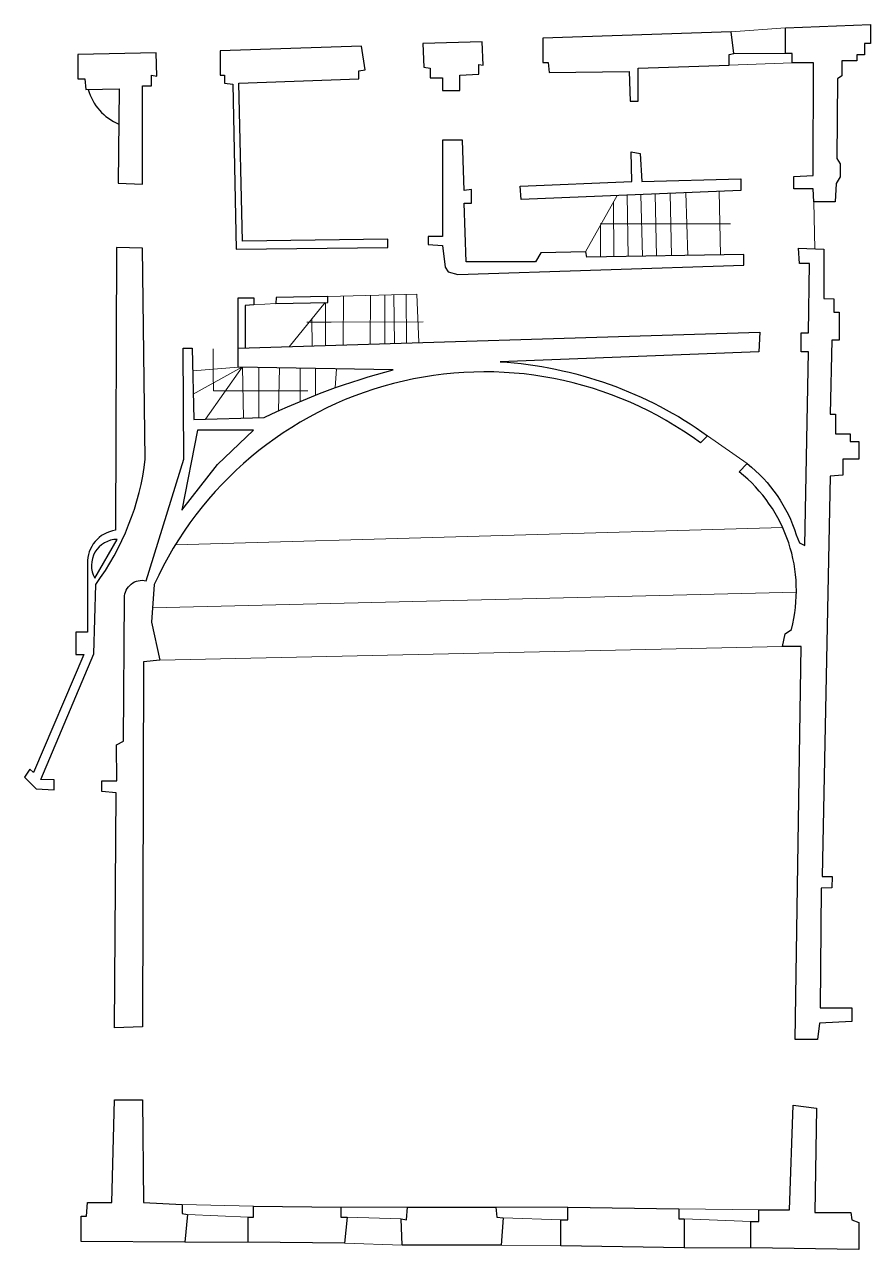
# Model space of a CAD drawing. Header units: metres. Extents: x 4077 to 5502, y -7704 to -5642.
import ezdxf

# ---------------------------------------------------------------- set-up
doc = ezdxf.new("R2010")
doc.units = ezdxf.units.M
doc.header["$LTSCALE"] = 0.0125
doc.layers.add('MURI', color=7, linetype='Continuous', lineweight=9)

msp = doc.modelspace()

# ---------------------------------------------------------------- linework, layer by layer
at = {"layer": 'MURI', "color": 252}
for points in [[(5358.7, -5646.9), (5267.2, -5654.1)], [(5271.8, -5690.5), (5358.7, -5690.1)], [(5370.4, -5706), (5264.2, -5710.2)], [(5022.4, -6024.4), (5075.3, -5929.7)], [(5070, -6032.7), (5069.4, -5940.2)], [(5093.8, -6032.3), (5092.1, -5929)], [(5118.1, -6031.9), (5115.3, -5928.1)], [(5141.9, -6031.4), (5139.7, -5927.1)], [(5167.2, -6031), (5165, -5926)], [(5194.5, -6030.5), (5191.2, -5925)], [(5249.6, -6029.6), (5247.4, -5922.7)], [(5406.5, -5940.1), (5408.4, -6019.3)], [(5047.1, -5977.4), (5088, -5977.4), (5266.2, -5977.2)], [(5047.2, -6033.1), (5047.2, -5980)], [(4741.6, -6177.3), (4738.3, -6095.7), (4588.1, -6099.5)], [(4614.1, -6181.2), (4614.6, -6098.8)], [(4659.4, -6179.8), (4660.3, -6097.7)], [(4684.5, -6179.1), (4684.5, -6097.1)], [(4700.4, -6178.6), (4699.6, -6096.7)], [(4720.9, -6177.9), (4720.1, -6096.2)], [(4500.8, -6111.6), (4463.4, -6113.7)], [(4523.1, -6184.1), (4583.7, -6109.7)], [(4584.3, -6182.2), (4584.3, -6109.6)], [(4552.8, -6142.6), (4593.6, -6142.6), (4748.5, -6142.3)], [(4561.9, -6182.9), (4561.4, -6137)], [(4395.2, -6187.9), (4395.2, -6228.7), (4395.5, -6258.6), (4554.3, -6258.6)], [(4437.1, -6218.6), (4360.7, -6224.8)], [(4443.2, -6218.7), (4361.7, -6264.3)], [(4443.9, -6218.7), (4382.2, -6306.1)], [(4444.5, -6218.8), (4446.3, -6304.5)], [(4472, -6219.2), (4472, -6303.8)], [(4507.1, -6219.8), (4505.2, -6292.2)], [(4541.8, -6276.1), (4541.8, -6220.4)], [(4567.6, -6265.7), (4567.6, -6220.9)], [(4600.8, -6253.2), (4602.7, -6221.5)], [(5227.8, -6334), (5294.6, -6381)], [(4331.5, -6517.7), (5354.2, -6488.7)], [(4293.1, -6623.7), (5377.3, -6597.6)], [(4305.1, -6711.8), (5353.7, -6689.1)], [(4343, -7628.5), (4462.9, -7631.5)], [(4352.1, -7645.2), (4453.8, -7649.7)], [(4610.1, -7633), (4722.4, -7633)], [(4711.8, -7652.8), (4620.7, -7649.7)], [(4871.1, -7633), (4992.5, -7633)], [(4980.4, -7654.3), (4883.3, -7651.3)], [(5179.2, -7636.1), (5314.3, -7637.6)], [(5300.6, -7657.3), (5188.3, -7652.8)], [(4347.6, -7692.2), (4453.8, -7692.2)], [(4616.2, -7693.7), (4713.3, -7696.8)], [(4880.2, -7696.8), (4980.4, -7698.3)], [(5188.3, -7701.3), (5300.6, -7701.3)]]:
    msp.add_lwpolyline(points, dxfattribs=at)
at = {"layer": 'MURI', "linetype": 'ByBlock', "lineweight": 30}
for points in [[(5442.5, -5940.1), (5406.5, -5940.1), (5405.7, -5918.1), (5372.7, -5918.1), (5372.7, -5897.3), (5405.7, -5896.1), (5406.1, -5706), (5370.4, -5706), (5370.4, -5690.5), (5358.7, -5690.1), (5358.7, -5646.9), (5502.1, -5641.5), (5502.1, -5673.4), (5491.8, -5673.4), (5492.2, -5692.8), (5479.3, -5692.8), (5479.3, -5702.6), (5453.9, -5702.6), (5453.9, -5728), (5446.7, -5733), (5445.2, -5867.3), (5451.2, -5876), (5451.2, -5898), (5444, -5909.4), (5442.5, -5940.1)], [(4848.4, -5670.8), (4748.2, -5673.8), (4749.7, -5713.3), (4760.3, -5714.8), (4760.3, -5731.5), (4781.6, -5731.5), (4781.6, -5752.7), (4810.4, -5752.7), (4810.4, -5726.9), (4842.3, -5725.4), (4842.3, -5708.7), (4849.9, -5710.2), (4848.4, -5670.8)], [(5267.2, -5654.1), (4950.1, -5664.7), (4950.1, -5705.7), (4959.2, -5705.7), (4960.7, -5722.4), (5095.7, -5720.8), (5097.3, -5770.9), (5110.9, -5770.9), (5110.9, -5714.8), (5264.2, -5710.2), (5264.2, -5692), (5271.8, -5690.5), (5267.2, -5654.1)], [(4276.2, -5910.5), (4276.2, -5745.1), (4291.4, -5745.1), (4291.4, -5726.9), (4300.5, -5728.4), (4299, -5689), (4167, -5692), (4167, -5733), (4179.1, -5733), (4180.6, -5751.2), (4236.8, -5749.7), (4235.3, -5909), (4276.2, -5910.5)], [(4645, -5678.3), (4406.7, -5685.9), (4406.7, -5726.9), (4414.3, -5726.9), (4414.3, -5740.6), (4428, -5742.1), (4434.1, -6019.8), (4689, -6016.8), (4689, -6003.1), (4444.7, -6006.2), (4438.6, -5740.6), (4640.5, -5733), (4640.5, -5719.3), (4651.1, -5717.8), (4645, -5678.3)], [(5288.5, -6028.9), (5024.4, -6033.5), (5022.9, -6024.4), (4947, -6025.9), (4937.9, -6041.1), (4821.1, -6041.1), (4818, -5942.4), (4830.2, -5942.4), (4830.2, -5919.6), (4818, -5921.2), (4815, -5836.2), (4781.6, -5836.2), (4781.6, -5998.6), (4757.3, -5998.6), (4757.3, -6012.2), (4781.6, -6013.7), (4786.1, -6050.2), (4790.7, -6057.8), (4807.4, -6062.3), (5289, -6046.9), (5288.5, -6028.9), (5288.5, -6028.9), (5288.5, -6028.9)], [(5283.9, -5921.2), (4913.6, -5936.3), (4912.1, -5913.6), (5100.3, -5906), (5098.8, -5855.9), (5114, -5858.9), (5117, -5906), (5283.9, -5901.4), (5283.9, -5921.2)], [(4437.1, -6186.8), (4437.1, -6101.8), (4463.7, -6101.8), (4463.4, -6113.7), (4449.2, -6114.7), (4449.2, -6186.4)], [(4588.1, -6099.5), (4501.1, -6101.2), (4500.8, -6111.6), (4588, -6109.6), (4588.1, -6099.5)], [(4462.9, -6324.9), (4368.8, -6324.9), (4342.3, -6459.2), (4402.5, -6382.4), (4462.9, -6324.9)], [(4347.6, -7692.2), (4173, -7690.7), (4173, -7648.2), (4182.1, -7648.2), (4183.7, -7625.5), (4224.6, -7625.5), (4229.2, -7452.4), (4276.2, -7452.4), (4277.7, -7625.5), (4343, -7628.5), (4343, -7643.7), (4352.1, -7645.2), (4347.6, -7692.2)], [(5482.7, -7704.4), (5300.6, -7701.3), (5300.6, -7657.3), (5314.3, -7657.3), (5314.3, -7637.6), (5365.9, -7637.6), (5371.9, -7461.6), (5411.4, -7466.1), (5408.4, -7642.1), (5469.1, -7642.1), (5470.6, -7654.3), (5482.7, -7658.8), (5482.7, -7704.4)], [(4616.2, -7693.7), (4453.8, -7692.2), (4453.8, -7649.7), (4462.9, -7649.7), (4462.9, -7631.5), (4610.1, -7633), (4610.1, -7649.7), (4620.7, -7649.7), (4616.2, -7693.7)], [(4880.2, -7696.8), (4713.3, -7696.8), (4711.8, -7652.8), (4720.9, -7654.3), (4722.4, -7633), (4871.1, -7633), (4872.7, -7649.7), (4883.3, -7651.3), (4880.2, -7696.8)], [(5188.3, -7701.3), (4980.4, -7698.3), (4980.4, -7654.3), (4992.5, -7654.3), (4992.5, -7633), (5179.2, -7636.1), (5179.2, -7652.8), (5188.3, -7652.8), (5188.3, -7701.3)]]:
    msp.add_lwpolyline(points, dxfattribs=at)
for points in [[(4230.7, -6493.3, 0.392054), (4183.7, -6549.5), (4183.7, -6664.8), (4163.9, -6664.8), (4163.9, -6702.7), (4177.6, -6702.7), (4092.4, -6901.2), (4086.5, -6895.5), (4077.4, -6909.1), (4097.1, -6928.9), (4127.5, -6930.4), (4127.5, -6913.7), (4104.9, -6913), (4194.3, -6701.2), (4197.3, -6584.4, 0.130601), (4280.8, -6373.4), (4276.2, -6018.3), (4232.2, -6016.8)], [(5417.5, -7297.6), (5417.5, -7297.6), (5470.6, -7297.6), (5470.6, -7320.4), (5416, -7323.4), (5412.7, -7351), (5375, -7350.8), (5385.6, -6689.1), (5353.7, -6689.1), (5358.3, -6667.8), (5368.9, -6660.2, 0.296742), (5280.9, -6394.7), (5294.6, -6381, -0.151305), (5376.9, -6500.7), (5382.6, -6514.6), (5391.7, -6519.1), (5397.7, -6192.8), (5385.6, -6192.8), (5385.6, -6161), (5397.7, -6161), (5399.3, -6044.1), (5382.6, -6044.1), (5381.1, -6018.3), (5423.5, -6019.8), (5423.6, -6103.1), (5440.2, -6103.3), (5440.2, -6126), (5449.3, -6126), (5449.3, -6173.1), (5437.1, -6173.2), (5434.2, -6297.5), (5443.3, -6297.5), (5443.3, -6330.9), (5467.6, -6330.9), (5467.6, -6343.8), (5482.7, -6343.8), (5482.7, -6373.4), (5455.4, -6373.4), (5455.4, -6400.7), (5434.2, -6402.3), (5420.5, -7076.1), (5437.5, -7076.1), (5437.2, -7095.6), (5419, -7095.8)], [(4233.7, -6508.5, 0.572251), (4195.8, -6573.7)]]:
    msp.add_lwpolyline(points, format="xyb", close=True, dxfattribs=at)
for points in [[(5215.6, -6346.1, 0.476834), (4296, -6584.4), (4291.4, -6648.1), (4305.1, -6711.8), (4277.7, -6714.9), (4276.2, -7329.5), (4229.2, -7331), (4231.7, -6935.4), (4207.9, -6933.4), (4207.4, -6914.9), (4232.9, -6914.9), (4232.2, -6854.5), (4244.4, -6848.4), (4245.9, -6607.1, -0.484958), (4282.3, -6578.3), (4346, -6373.4), (4344.5, -6186.8), (4359.7, -6186.8), (4362.7, -6306.6), (4481.1, -6303.6, -0.049384), (4698.1, -6223.2), (4437.1, -6218.6), (4437.1, -6186.8), (5315.8, -6159.4), (5314.3, -6192.8), (4878.7, -6209.5, -0.140278), (5227.8, -6334)], [(5227.8, -6334), (5215.6, -6346.1, 0.476834)]]:
    msp.add_lwpolyline(points, format="xyb", dxfattribs=at)
msp.add_arc((4270.7, -5726.7), 89.4, 195.8593, 247.3222, dxfattribs=at)

doc.saveas('drawing.dxf')
